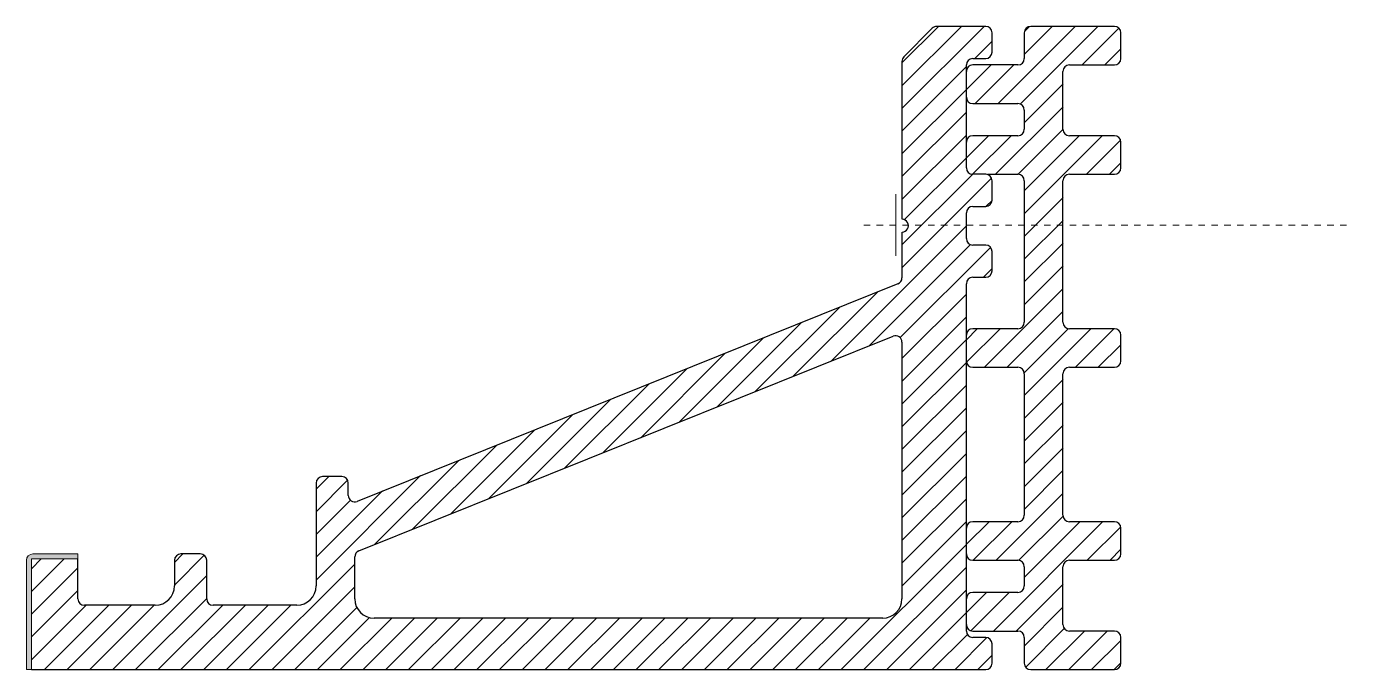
# Model space of a CAD drawing. Header units: metres. Extents: x -171 to 34, y 0 to 100.
import ezdxf

# ---------------------------------------------------------------- set-up
doc = ezdxf.new("R2010")
doc.units = ezdxf.units.M
doc.linetypes.add('Streep 1_1', pattern=[2, 1, -1])
doc.layers.add('A-DETL-GENF', color=92, linetype='Continuous', lineweight=18)
pattern_1 = [(45, (10981.075, -1387.722), (-1.76776695, 1.76776695), [])]

# ---------------------------------------------------------------- blocks, each defined once
blk = doc.blocks.new('31 recystel stelkozijn - R2001 verbreed-1524509-00_0 Basismaterialen')
at = {"layer": 'A-DETL-GENF', "lineweight": 13}
h = blk.add_hatch(dxfattribs=at)
h.set_pattern_fill('FP_65', color=256, style=0, pattern_type=2)
h.set_pattern_definition(pattern_1)
h.paths.add_polyline_path([(-73.02, 0), (-21.74, 0.03), (-21.5, 0.13), (-21.29, 0.29), (-21.13, 0.5), (-21.03, 0.74), (-21, 1), (-21.03, 4.26), (-21.13, 4.5), (-21.29, 4.71), (-21.5, 4.87), (-21.74, 4.97), (-22, 5), (-24.26, 5.03), (-24.5, 5.13), (-24.71, 5.29), (-24.87, 5.5), (-24.97, 5.74), (-25, 6), (-24.97, 60.26), (-24.87, 60.5), (-24.71, 60.71), (-24.5, 60.87), (-24.26, 60.97), (-24, 61), (-21.74, 61.03), (-21.5, 61.13), (-21.29, 61.29), (-21.13, 61.5), (-21.03, 61.74), (-21, 62), (-21.03, 65.26), (-21.13, 65.5), (-21.29, 65.71), (-21.5, 65.87), (-21.74, 65.97), (-22, 66), (-24.26, 66.03), (-24.5, 66.13), (-24.71, 66.29), (-24.87, 66.5), (-24.97, 66.74), (-25, 67), (-24.97, 71.26), (-24.87, 71.5), (-24.71, 71.71), (-24.5, 71.87), (-24.26, 71.97), (-24, 72), (-21.74, 72.03), (-21.5, 72.13), (-21.29, 72.29), (-21.13, 72.5), (-21.03, 72.74), (-21, 73), (-21.03, 76.26), (-21.13, 76.5), (-21.29, 76.71), (-21.5, 76.87), (-21.74, 76.97), (-22, 77), (-24.26, 77.03), (-24.5, 77.13), (-24.71, 77.29), (-24.87, 77.5), (-24.97, 77.74), (-25, 78), (-24.97, 94.26), (-24.87, 94.5), (-24.71, 94.71), (-24.5, 94.87), (-24.26, 94.97), (-24, 95), (-21.74, 95.03), (-21.5, 95.13), (-21.29, 95.29), (-21.13, 95.5), (-21.03, 95.74), (-21, 96), (-21.03, 99.26), (-21.13, 99.5), (-21.29, 99.71), (-21.5, 99.87), (-21.74, 99.97), (-22, 100), (-29.58, 100), (-30.14, 99.83), (-30.29, 99.71), (-34.87, 95.06), (-34.97, 94.82), (-35, 94.56), (-35, 70.01), (-34.54, 69.89), (-34.18, 69.58), (-34.01, 69.13), (-34.06, 68.66), (-34.34, 68.26), (-34.76, 68.04), (-35, 68.02), (-35.03, 60.66), (-35.24, 60.24), (-35.63, 59.96), (-119.86, 26.1), (-120.11, 26.1), (-120.34, 26.15), (-120.56, 26.26), (-120.74, 26.42), (-120.88, 26.62), (-120.97, 26.85), (-121, 27.09), (-121.03, 29.26), (-121.13, 29.5), (-121.29, 29.71), (-121.5, 29.87), (-121.74, 29.97), (-122, 30), (-125.26, 29.97), (-125.5, 29.87), (-125.71, 29.71), (-125.87, 29.5), (-125.97, 29.26), (-126, 29), (-126, 13), (-126.1, 12.22), (-126.4, 11.5), (-126.88, 10.88), (-127.5, 10.4), (-128.22, 10.1), (-129, 10), (-142.26, 10.03), (-142.5, 10.13), (-142.71, 10.29), (-142.87, 10.5), (-142.97, 10.74), (-143, 11), (-143.03, 17.26), (-143.13, 17.5), (-143.29, 17.71), (-143.5, 17.87), (-143.74, 17.97), (-144, 18), (-147.26, 17.97), (-147.5, 17.87), (-147.71, 17.71), (-147.87, 17.5), (-147.97, 17.26), (-148, 17), (-148, 13), (-148.1, 12.22), (-148.4, 11.5), (-148.88, 10.88), (-149.5, 10.4), (-150.22, 10.1), (-151, 10), (-162.26, 10.03), (-162.5, 10.13), (-162.71, 10.29), (-162.87, 10.5), (-162.97, 10.74), (-163, 11), (-163, 17.2), (-170.2, 17.2), (-170.2, 0)])
h.paths.add_polyline_path([(-38, 8), (-117, 8), (-117.78, 8.1), (-118.5, 8.4), (-119.12, 8.88), (-119.6, 9.5), (-119.9, 10.22), (-120, 11), (-119.97, 17.75), (-119.76, 18.17), (-119.37, 18.45), (-36.14, 51.91), (-35.89, 51.91), (-35.66, 51.86), (-35.44, 51.75), (-35.26, 51.59), (-35.12, 51.39), (-35.03, 51.16), (-35, 50.92), (-35, 11), (-35.1, 10.22), (-35.4, 9.5), (-35.88, 8.88), (-36.5, 8.4), (-37.22, 8.1)])
h = blk.add_hatch(dxfattribs=at)
h.set_pattern_fill('FP_65', color=256, style=0, pattern_type=2)
h.set_pattern_definition(pattern_1)
h.paths.add_polyline_path([(-2, 0), (-1.74, 0.03), (-1.5, 0.13), (-1.29, 0.29), (-1.13, 0.5), (-1.03, 0.74), (-1, 1), (-1.03, 5.26), (-1.13, 5.5), (-1.29, 5.71), (-1.5, 5.87), (-1.74, 5.97), (-2, 6), (-9.26, 6.03), (-9.5, 6.13), (-9.71, 6.29), (-9.87, 6.5), (-9.97, 6.74), (-10, 7), (-9.97, 16.26), (-9.87, 16.5), (-9.71, 16.71), (-9.5, 16.87), (-9.26, 16.97), (-9, 17), (-1.74, 17.03), (-1.5, 17.13), (-1.29, 17.29), (-1.13, 17.5), (-1.03, 17.74), (-1, 18), (-1.03, 22.26), (-1.13, 22.5), (-1.29, 22.71), (-1.5, 22.87), (-1.74, 22.97), (-2, 23), (-9.26, 23.03), (-9.5, 23.13), (-9.71, 23.29), (-9.87, 23.5), (-9.97, 23.74), (-10, 24), (-9.97, 46.26), (-9.87, 46.5), (-9.71, 46.71), (-9.5, 46.87), (-9.26, 46.97), (-9, 47), (-1.74, 47.03), (-1.5, 47.13), (-1.29, 47.29), (-1.13, 47.5), (-1.03, 47.74), (-1, 48), (-1.03, 52.26), (-1.13, 52.5), (-1.29, 52.71), (-1.5, 52.87), (-1.74, 52.97), (-2, 53), (-9.26, 53.03), (-9.5, 53.13), (-9.71, 53.29), (-9.87, 53.5), (-9.97, 53.74), (-10, 54), (-9.97, 76.26), (-9.87, 76.5), (-9.71, 76.71), (-9.5, 76.87), (-9.26, 76.97), (-9, 77), (-1.74, 77.03), (-1.5, 77.13), (-1.29, 77.29), (-1.13, 77.5), (-1.03, 77.74), (-1, 78), (-1.03, 82.26), (-1.13, 82.5), (-1.29, 82.71), (-1.5, 82.87), (-1.74, 82.97), (-2, 83), (-9.26, 83.03), (-9.5, 83.13), (-9.71, 83.29), (-9.87, 83.5), (-9.97, 83.74), (-10, 84), (-9.97, 93.26), (-9.87, 93.5), (-9.71, 93.71), (-9.5, 93.87), (-9.26, 93.97), (-9, 94), (-1.74, 94.03), (-1.5, 94.13), (-1.29, 94.29), (-1.13, 94.5), (-1.03, 94.74), (-1, 95), (-1.03, 99.26), (-1.13, 99.5), (-1.29, 99.71), (-1.5, 99.87), (-1.74, 99.97), (-2, 100), (-15.26, 99.97), (-15.5, 99.87), (-15.71, 99.71), (-15.87, 99.5), (-15.97, 99.26), (-16, 99), (-16.03, 94.74), (-16.13, 94.5), (-16.29, 94.29), (-16.5, 94.13), (-16.74, 94.03), (-17, 94), (-24.26, 93.97), (-24.5, 93.87), (-24.71, 93.71), (-24.87, 93.5), (-24.97, 93.26), (-25, 93), (-24.97, 88.74), (-24.87, 88.5), (-24.71, 88.29), (-24.5, 88.13), (-24.26, 88.03), (-24, 88), (-16.74, 87.97), (-16.5, 87.87), (-16.29, 87.71), (-16.13, 87.5), (-16.03, 87.26), (-16, 87), (-16.03, 83.74), (-16.13, 83.5), (-16.29, 83.29), (-16.5, 83.13), (-16.74, 83.03), (-17, 83), (-24.26, 82.97), (-24.5, 82.87), (-24.71, 82.71), (-24.87, 82.5), (-24.97, 82.26), (-25, 82), (-24.97, 77.74), (-24.87, 77.5), (-24.71, 77.29), (-24.5, 77.13), (-24.26, 77.03), (-24, 77), (-16.74, 76.97), (-16.5, 76.87), (-16.29, 76.71), (-16.13, 76.5), (-16.03, 76.26), (-16, 76), (-16.03, 53.74), (-16.13, 53.5), (-16.29, 53.29), (-16.5, 53.13), (-16.74, 53.03), (-17, 53), (-24.26, 52.97), (-24.5, 52.87), (-24.71, 52.71), (-24.87, 52.5), (-24.97, 52.26), (-25, 51.59), (-24.97, 47.74), (-24.87, 47.5), (-24.71, 47.29), (-24.5, 47.13), (-24.26, 47.03), (-24, 47), (-16.74, 46.97), (-16.5, 46.87), (-16.29, 46.71), (-16.13, 46.5), (-16.03, 46.26), (-16, 46), (-16.03, 23.74), (-16.13, 23.5), (-16.29, 23.29), (-16.5, 23.13), (-16.74, 23.03), (-17, 23), (-24.26, 22.97), (-24.5, 22.87), (-24.71, 22.71), (-24.87, 22.5), (-24.97, 22.26), (-25, 22), (-24.97, 17.74), (-24.87, 17.5), (-24.71, 17.29), (-24.5, 17.13), (-24.26, 17.03), (-24, 17), (-16.74, 16.97), (-16.5, 16.87), (-16.29, 16.71), (-16.13, 16.5), (-16.03, 16.26), (-16, 16), (-16.03, 12.74), (-16.13, 12.5), (-16.29, 12.29), (-16.5, 12.13), (-16.74, 12.03), (-17, 12), (-24.26, 11.97), (-24.5, 11.87), (-24.71, 11.71), (-24.87, 11.5), (-24.97, 11.26), (-25, 11), (-24.97, 6.74), (-24.87, 6.5), (-24.71, 6.29), (-24.5, 6.13), (-24.26, 6.03), (-24, 6), (-16.74, 5.97), (-16.5, 5.87), (-16.29, 5.71), (-16.13, 5.5), (-16.03, 5.26), (-16, 5), (-15.97, 0.74), (-15.87, 0.5), (-15.71, 0.29), (-15.5, 0.13), (-15.26, 0.03), (-15, 0)])
at = {"layer": 'A-DETL-GENF'}
blk.add_hatch(color=256, dxfattribs=at).paths.add_polyline_path([(-170.2, 0), (-170.2, 17.2), (-163, 17.2), (-163, 18), (-170.26, 17.97), (-170.5, 17.87), (-170.71, 17.71), (-170.87, 17.5), (-170.97, 17.26), (-171, 17), (-171, 0)])
at = {"layer": 'A-DETL-GENF', "lineweight": 25}
for p, q in [((-30.29, 99.71), (-34.71, 95.26)), ((-22, 100), (-29.58, 100)), ((-21, 96), (-21, 99)), ((-16, 99), (-16, 95)), ((-2, 100), (-15, 100)), ((-1, 95), (-1, 99)), ((-35, 94.56), (-35, 70.01)), ((-24, 95), (-22, 95)), ((-25, 78), (-25, 94)), ((-17, 94), (-24, 94)), ((-10, 84), (-10, 93)), ((-9, 94), (-2, 94)), ((-24, 88), (-17, 88)), ((-16, 87), (-16, 84)), ((-17, 83), (-24, 83)), ((-2, 83), (-9, 83)), ((-1, 78), (-1, 82)), ((-22, 77), (-24, 77)), ((-21.74, 77), (-17, 77)), ((-21, 73), (-21, 76)), ((-16, 76), (-16, 54)), ((-10, 54), (-10, 76)), ((-9, 77), (-2, 77)), ((-24, 72), (-22, 72)), ((-25, 67), (-25, 71)), ((-35, 68.02), (-35, 60.89)), ((-22, 66), (-24, 66)), ((-21, 62), (-21, 65)), ((-35.63, 59.96), (-119.63, 26.16)), ((-25, 6), (-25, 60)), ((-24, 61), (-22, 61)), ((-119.37, 18.45), (-36.37, 51.84)), ((-17, 53), (-24, 53)), ((-2, 53), (-9, 53)), ((-1, 48), (-1, 52)), ((-35, 50.92), (-35, 11)), ((-24, 47), (-17, 47)), ((-16, 46), (-16, 24)), ((-10, 24), (-10, 46)), ((-9, 47), (-2, 47)), ((-126, 29), (-126, 13)), ((-122, 30), (-125, 30)), ((-121, 27.09), (-121, 29)), ((-17, 23), (-24, 23)), ((-2, 23), (-9, 23)), ((-1, 18), (-1, 22)), ((-163, 11), (-163, 17.2)), ((-148, 17), (-148, 13)), ((-144, 18), (-147, 18)), ((-143, 11), (-143, 17)), ((-120, 11), (-120, 17.52)), ((-24, 17), (-17, 17)), ((-9, 17), (-2, 17)), ((-16, 16), (-16, 13)), ((-10, 7), (-10, 16)), ((-17, 12), (-24, 12)), ((-151, 10), (-162, 10)), ((-129, 10), (-142, 10)), ((-38, 8), (-117, 8)), ((-24, 6), (-17, 6)), ((-22, 5), (-24, 5)), ((-16, 5), (-16, 1)), ((-2, 6), (-9, 6)), ((-1, 1), (-1, 5)), ((-21, 1), (-21, 4)), ((-15, 0), (-2, 0)), ((-170.2, 0), (-22, 0))]:
    blk.add_line(p, q, dxfattribs=at)
at = {"layer": 'A-DETL-GENF'}
for p, q in [((-35.94, 73.89), (-35.94, 64.33)), ((-171, 17), (-171, 0)), ((-170.2, 0), (-170.2, 17.2)), ((-170.2, 17.2), (-163, 17.2)), ((-163, 18), (-170, 18)), ((-163, 17.2), (-163, 18)), ((-171, 0), (-170.2, 0))]:
    blk.add_line(p, q, dxfattribs=at)
at = {"layer": 'A-DETL-GENF', "linetype": 'Streep 1_1', "lineweight": 13}
blk.add_line((-40.94, 69.11), (34.06, 69.11), dxfattribs=at)
at = {"layer": 'A-DETL-GENF', "lineweight": 25}
for centre, radius, start, end in [((-29.58, 99), 1, 90, 135.1667), ((-22, 99), 1, 0, 90), ((-15, 99), 1, 90, 180), ((-2, 99), 1, 360, 90), ((-34, 94.56), 1, 135.1667, 180), ((-24, 94), 1, 90, 180), ((-22, 96), 1, 270, 360), ((-17, 95), 1, 270, 0), ((-2, 95), 1, 270, 360), ((-24, 93), 1, 90, 180), ((-9, 93), 1, 90, 180), ((-24, 89), 1, 180, 270), ((-17, 87), 1, 360, 90), ((-24, 82), 1, 90, 180), ((-17, 84), 1, 270, 0), ((-9, 84), 1, 180, 270), ((-2, 82), 1, 360, 90), ((-24, 78), 1, 180, 270), ((-2, 78), 1, 270, 360), ((-22, 76), 1, 360, 90), ((-17, 76), 1, 0, 90), ((-9, 76), 1, 90, 180), ((-24, 71), 1, 90, 180), ((-22, 73), 1, 270, 360), ((-34.99, 69.01), 0.995, 269.7024, 90.2976), ((-24, 67), 1, 180, 270), ((-22, 65), 1, 360, 90), ((-22, 62), 1, 270, 360), ((-36, 60.89), 1, 291.9191, 0), ((-24, 60), 1, 90, 180), ((-17, 54), 1, 270, 0), ((-9, 54), 1, 180, 270), ((-36, 50.92), 1, 0, 111.9191), ((-24, 52), 1, 90, 180), ((-2, 52), 1, 360, 90), ((-24, 48), 1, 180, 270), ((-2, 48), 1, 270, 360), ((-17, 46), 1, 0, 90), ((-9, 46), 1, 90, 180), ((-125, 29), 1, 90, 180), ((-122, 29), 1, 0, 90), ((-120, 27.09), 1, 180, 291.9191), ((-24, 22), 1, 90, 180), ((-17, 24), 1, 270, 0), ((-9, 24), 1, 180, 270), ((-2, 22), 1, 360, 90), ((-147, 17), 1, 90, 180), ((-144, 17), 1, 0, 90), ((-119, 17.52), 1, 111.9191, 180), ((-24, 18), 1, 180, 270), ((-17, 16), 1, 0, 90), ((-9, 16), 1, 90, 180), ((-2, 18), 1, 270, 360), ((-151, 13), 3, 270, 0), ((-129, 13), 3, 270, 0), ((-17, 13), 1, 270, 0), ((-162, 11), 1, 180, 270), ((-142, 11), 1, 180, 270), ((-117, 11), 3, 180, 270), ((-38, 11), 3, 270, 0), ((-24, 11), 1, 90, 180), ((-24, 7), 1, 180, 270), ((-9, 7), 1, 180, 270), ((-24, 6), 1, 180, 270), ((-22, 4), 1, 0, 90), ((-17, 5), 1, 0, 90), ((-2, 5), 1, 360, 90), ((-22, 1), 1, 270, 0), ((-15, 1), 1, 180, 270), ((-2, 1), 1, 270, 360)]:
    blk.add_arc(centre, radius, start, end, dxfattribs=at)
at = {"layer": 'A-DETL-GENF'}
blk.add_arc((-170, 17), 1, 90, 180, dxfattribs=at)

msp = doc.modelspace()

# ---------------------------------------------------------------- block references
msp.add_blockref('31 recystel stelkozijn - R2001 verbreed-1524509-00_0 Basismaterialen', (0, 0))

doc.saveas('drawing.dxf')
